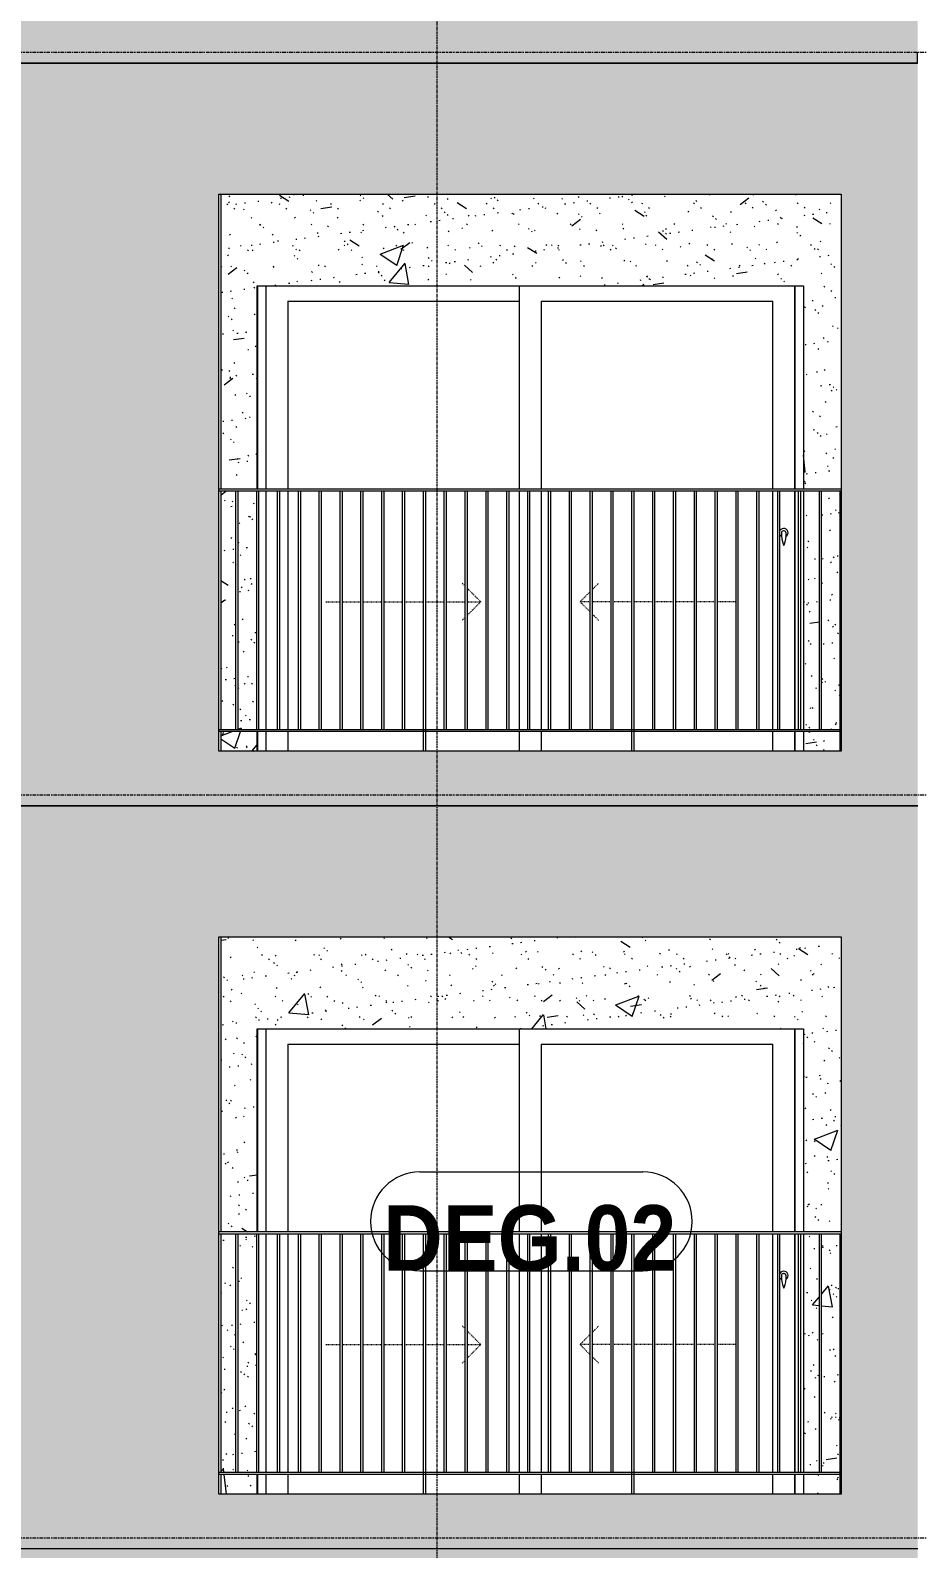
# Model space of a CAD drawing. Header units: millimetres. Extents: x 9199 to 175431, y -4466 to 35300.
# Drawn here: x 140039 to 144101, y 8950 to 15900 of the extents above; entities that cross this region are included whole.
import ezdxf

# ---------------------------------------------------------------- set-up
doc = ezdxf.new("R2010")
doc.units = ezdxf.units.MM
for name, pattern in [('Centre', [31.75, 6.35, -4.7625, 15.875, -4.7625]), ('Dash', [6, 3, -3]), ('Grid Line', [22.225, 12.7, -3.175, 3.175, -3.175])]:
    doc.linetypes.add(name, pattern=pattern)
for name, color, linetype, lineweight in [('0-2', 250, 'Continuous', 5), ('A-DOOR', 31, 'Continuous', 9), ('A-DOOR-FRAM', 31, 'Continuous', 9), ('A-DOOR-HDLN', 31, 'Dash', 18), ('A-DOOR-IDEN', 31, 'Continuous', 9), ('A-FLOR-HRAL', 11, 'Continuous', 9), ('A-FLOR-LEVL-2', 51, 'Centre', 9), ('A-WALL', 113, 'Continuous', 9), ('A-WALL-PATT-1', 9, 'Continuous', 9), ('A-WALL-PATT-2', 111, 'Continuous', 5), ('I-WALL-1', 7, 'Continuous', 9), ('S-GRID-1', 1, 'Grid Line', 9)]:
    doc.layers.add(name, color=color, linetype=linetype, lineweight=lineweight)
doc.styles.add('Arial_B_2', font='arialbd.ttf', dxfattribs={"width": 0.9, "height": 300})
pattern_1 = [(50, (-51555.6, 1200), (1093.104, -95.634), [114.3, -1257.3]), (355, (-51555.6, 1200), (-211.46, 1146.34), [91.44, -1005.84]), (100.451, (-51464.5, 1192), (881.656, 1050.7), [97.14, -1068.54]), (46.184, (-51555.6, 1504.8), (1626.475, -252.26), [171.45, -1885.95]), (96.636, (-51420, 1483.8), (1424.42, 1484.57), [145.71, -1602.81]), (351.184, (-51555.6, 1504.8), (1424.43, 1484.55), [137.16, -1508.76]), (21, (-51403.2, 1428.6), (909.686, -613.59), [114.3, -1257.3]), (326, (-51403.2, 1428.6), (370.81, 1105.13), [91.44, -1005.84]), (71.451, (-51327.4, 1377.5), (1280.503, 491.53), [97.14, -1068.54]), (37.5, (-51555.58, 1200), (18.531, 507.33), [50.292, -943.356, 50.292, -970.788, -1009.65]), (37.5, (-51555.58, 1200), (18.531, 507.33), [-2014.728, 50.292, -959.358]), (7.5, (-51555.6, 1200), (400.918, 601.084), [50.292, -531.876, 50.292, -920.496, -384.81]), (7.5, (-51555.6, 1200), (400.918, 601.084), [-1552.956, 50.292, -334.518]), (327.5, (-51895.43, 1200), (813.545, -34.374), [50.292, -330.708, 50.292, -1138.428, -1577.34]), (327.5, (-51895.43, 1200), (813.545, -34.374), [-1569.72, 50.292, -1527.048]), (317.5, (-52047.8, 1200), (888.775, 152.56), [50.292, -445.008, 50.292, -739.14, -1120.14]), (317.5, (-52047.8, 1200), (888.775, 152.56), [-1284.73, 50.29, -1069.85])]
pattern_2 = [(37.5, (-51555.58, 1200), (-4.7995, 146.8239), [5.029, -110.795, 5.029, -124.511, -123.825]), (37.5, (-51555.58, 1200), (-4.7995, 146.8239), [-245.364, 5.029, -118.796]), (7.5, (-51555.58, 1200), (134.8574, 215.0472), [5.029, -57.455, 5.029, -99.365, -40.005]), (7.5, (-51555.58, 1200), (134.8574, 215.0472), [-166.878, 5.029, -34.976]), (327.5, (-51649.3, 1200), (237.29776, 0.4316), [5.029, -33.071, 5.029, -132.131, -179.07]), (327.5, (-51649.3, 1200), (237.29776, 0.4316), [-175.26, 5.029, -174.041]), (317.5, (-51649.3, 1200), (229.067, 66.8792), [5.029, -14.021, 5.029, -84.887, -102.87]), (317.5, (-51649.3, 1200), (229.067, 66.8792), [-108.966, 5.029, -97.841])]

# ---------------------------------------------------------------- blocks, each defined once
blk = doc.blocks.new('NCV_TKTC_TANG 3 - 4_rvt-3-TKCS_MẶT ĐỨNG HƯỚNG TÂY')
at = {"layer": 'A-WALL-PATT-1'}
h = blk.add_hatch(dxfattribs=at)
h.set_pattern_fill('FP_19', color=256, style=0, pattern_type=2)
h.set_pattern_definition(pattern_1)
h.paths.add_polyline_path([(-37560.7, 12600), (-37391.9, 12600), (-37391.9, 12690), (-37560.7, 12690)])
h.paths.add_polyline_path([(-40226.9, 12600), (-40060.7, 12600), (-40060.7, 12690), (-40226.9, 12690), (-40226.9, 12611.6)])
h.paths.add_polyline_path([(-40226.9, 12700), (-40158.3, 12700), (-40158.3, 13790), (-40226.9, 13790), (-40226.9, 13292.3)])
h.paths.add_polyline_path([(-37477.3, 12700), (-37391.9, 12700), (-37391.9, 13790), (-37477.3, 13790), (-37477.3, 13292.3)])
h.paths.add_polyline_path([(-40148.3, 12700), (-40062.9, 12700), (-40062.9, 13790), (-40148.3, 13790), (-40148.3, 12707.2)])
h.paths.add_polyline_path([(-37560.7, 12700), (-37487.3, 12700), (-37487.3, 13790), (-37560.7, 13790), (-37560.7, 12724.2)])
h.paths.add_polyline_path([(-40060.7, 13800), (-40060.7, 14730), (-37560.7, 14730), (-37560.7, 13800), (-37386.9, 13800), (-37386.9, 15150), (-40226.9, 15150), (-40226.9, 13800), (-40128.5, 13800)])
h = blk.add_hatch(dxfattribs=at)
h.set_pattern_fill('FP_20', color=256, style=0, pattern_type=2)
h.set_pattern_definition(pattern_2)
h.paths.add_polyline_path([(-37560.7, 12600), (-37391.9, 12600), (-37391.9, 12690), (-37560.7, 12690)])
h.paths.add_polyline_path([(-40226.9, 12600), (-40060.7, 12600), (-40060.7, 12690), (-40226.9, 12690), (-40226.9, 12611.6)])
h.paths.add_polyline_path([(-40226.9, 12700), (-40158.3, 12700), (-40158.3, 13790), (-40226.9, 13790), (-40226.9, 13292.3)])
h.paths.add_polyline_path([(-37477.3, 12700), (-37391.9, 12700), (-37391.9, 13790), (-37477.3, 13790), (-37477.3, 13292.3)])
h.paths.add_polyline_path([(-40148.3, 12700), (-40062.9, 12700), (-40062.9, 13790), (-40148.3, 13790), (-40148.3, 12707.2)])
h.paths.add_polyline_path([(-37560.7, 12700), (-37487.3, 12700), (-37487.3, 13790), (-37560.7, 13790), (-37560.7, 12724.2)])
h.paths.add_polyline_path([(-40060.7, 13800), (-40060.7, 14730), (-37560.7, 14730), (-37560.7, 13800), (-37386.9, 13800), (-37386.9, 15150), (-40226.9, 15150), (-40226.9, 13800), (-40128.5, 13800)])
at = {"layer": 'I-WALL-1'}
for p, q in [((-40226.9, 15150), (-40226.9, 13800)), ((-40060.7, 13800), (-40060.7, 14730)), ((-40060.7, 14730), (-37560.7, 14730)), ((-37560.7, 14730), (-37560.7, 13800)), ((-40226.9, 13790), (-40226.9, 12700)), ((-37560.7, 13790), (-37560.7, 12700)), ((-40226.9, 12690), (-40226.9, 12600)), ((-40060.7, 12600), (-40060.7, 12690)), ((-37560.7, 12690), (-37560.7, 12600))]:
    blk.add_line(p, q, dxfattribs=at)
blk = doc.blocks.new('NCV_TKTC_TANG 3 - 4_rvt-4-TKCS_MẶT ĐỨNG HƯỚNG TÂY')
at = {"layer": 'A-WALL-PATT-1'}
h = blk.add_hatch(dxfattribs=at)
h.set_pattern_fill('FP_19', color=256, style=0, pattern_type=2)
h.set_pattern_definition(pattern_1)
h.paths.add_polyline_path([(-37560.7, 9200), (-37391.9, 9200), (-37391.9, 9290), (-37560.7, 9290)])
h.paths.add_polyline_path([(-40060.7, 9200), (-40060.7, 9290), (-40226.9, 9290), (-40226.9, 9200), (-40216, 9200)])
h.paths.add_polyline_path([(-40226.9, 9300), (-40158.3, 9300), (-40158.3, 10390), (-40226.9, 10390), (-40226.9, 10004.4)])
h.paths.add_polyline_path([(-37477.3, 9300), (-37391.9, 9300), (-37391.9, 10390), (-37477.3, 10390), (-37477.3, 10004.4)])
h.paths.add_polyline_path([(-37560.7, 9300), (-37487.3, 9300), (-37487.3, 10390), (-37560.7, 10390), (-37560.7, 9324.2)])
h.paths.add_polyline_path([(-40148.3, 9300), (-40062.9, 9300), (-40062.9, 10390), (-40148.3, 10390), (-40148.3, 9307.2)])
h.paths.add_polyline_path([(-40060.7, 10400), (-40060.7, 11330), (-37560.7, 11330), (-37560.7, 10400), (-37386.9, 10400), (-37386.9, 11750), (-40226.9, 11750), (-40226.9, 10400), (-40128.5, 10400)])
h = blk.add_hatch(dxfattribs=at)
h.set_pattern_fill('FP_20', color=256, style=0, pattern_type=2)
h.set_pattern_definition(pattern_2)
h.paths.add_polyline_path([(-37560.7, 9200), (-37391.9, 9200), (-37391.9, 9290), (-37560.7, 9290)])
h.paths.add_polyline_path([(-40060.7, 9200), (-40060.7, 9290), (-40226.9, 9290), (-40226.9, 9200), (-40216, 9200)])
h.paths.add_polyline_path([(-40226.9, 9300), (-40158.3, 9300), (-40158.3, 10390), (-40226.9, 10390), (-40226.9, 10004.4)])
h.paths.add_polyline_path([(-37477.3, 9300), (-37391.9, 9300), (-37391.9, 10390), (-37477.3, 10390), (-37477.3, 10004.4)])
h.paths.add_polyline_path([(-37560.7, 9300), (-37487.3, 9300), (-37487.3, 10390), (-37560.7, 10390), (-37560.7, 9324.2)])
h.paths.add_polyline_path([(-40148.3, 9300), (-40062.9, 9300), (-40062.9, 10390), (-40148.3, 10390), (-40148.3, 9307.2)])
h.paths.add_polyline_path([(-40060.7, 10400), (-40060.7, 11330), (-37560.7, 11330), (-37560.7, 10400), (-37386.9, 10400), (-37386.9, 11750), (-40226.9, 11750), (-40226.9, 10400), (-40128.5, 10400)])
at = {"layer": 'I-WALL-1'}
for p, q in [((-40226.9, 11750), (-40226.9, 10400)), ((-40060.7, 10400), (-40060.7, 11330)), ((-40060.7, 11330), (-37560.7, 11330)), ((-37560.7, 11330), (-37560.7, 10400)), ((-40226.9, 10390), (-40226.9, 9300)), ((-37560.7, 10390), (-37560.7, 9300)), ((-40226.9, 9290), (-40226.9, 9200)), ((-40060.7, 9200), (-40060.7, 9290)), ((-37560.7, 9290), (-37560.7, 9200))]:
    blk.add_line(p, q, dxfattribs=at)
blk = doc.blocks.new('Railing - 10mm-1251313-TKCS_MẶT ĐỨNG HƯỚNG TÂY')
at = {"layer": 'A-FLOR-HRAL'}
for p, q in [((-70214.4, 2500), (-70214.4, 3590)), ((-70204.4, 2500), (-70204.4, 3590))]:
    blk.add_line(p, q, dxfattribs=at)
blk = doc.blocks.new('Railing - 50 x 10mm-V205-TKCS_MẶT ĐỨNG HƯỚNG TÂY')
at = {"layer": 'A-FLOR-HRAL'}
for p, q in [((-71091.4, 5800), (-71091.4, 6990)), ((-71081.4, 6990), (-71091.4, 6990)), ((-71081.4, 5800), (-71081.4, 6990))]:
    blk.add_line(p, q, dxfattribs=at)
blk = doc.blocks.new('Railing - 50 x 10mm-V206-TKCS_MẶT ĐỨNG HƯỚNG TÂY')
at = {"layer": 'A-FLOR-HRAL'}
for p in [(-70116.9, 5800), (-70111.9, 6990)]:
    blk.add_line(p, (-70116.9, 6990), dxfattribs=at)
blk = doc.blocks.new('Railing - Railing-3235396-TKCS_MẶT ĐỨNG HƯỚNG TÂY')
at = {"layer": 'A-FLOR-HRAL'}
for p, q in [((-40236.5, 9300), (-37386.9, 9300)), ((-37386.9, 9290), (-40236.5, 9290))]:
    blk.add_line(p, q, dxfattribs=at)
for name, p in [('Railing - 10mm-1251313-TKCS_MẶT ĐỨNG HƯỚNG TÂY', (30056.1, 6800)), ('Railing - 10mm-1251313-TKCS_MẶT ĐỨNG HƯỚNG TÂY', (30151.5, 6800)), ('Railing - 10mm-1251313-TKCS_MẶT ĐỨNG HƯỚNG TÂY', (30246.9, 6800)), ('Railing - 10mm-1251313-TKCS_MẶT ĐỨNG HƯỚNG TÂY', (30342.3, 6800)), ('Railing - 10mm-1251313-TKCS_MẶT ĐỨNG HƯỚNG TÂY', (30437.7, 6800)), ('Railing - 10mm-1251313-TKCS_MẶT ĐỨNG HƯỚNG TÂY', (30533.1, 6800)), ('Railing - 10mm-1251313-TKCS_MẶT ĐỨNG HƯỚNG TÂY', (30628.5, 6800)), ('Railing - 10mm-1251313-TKCS_MẶT ĐỨNG HƯỚNG TÂY', (30723.9, 6800)), ('Railing - 10mm-1251313-TKCS_MẶT ĐỨNG HƯỚNG TÂY', (30819.2, 6800)), ('Railing - 50 x 10mm-V205-TKCS_MẶT ĐỨNG HƯỚNG TÂY', (31791.6, 3400)), ('Railing - 10mm-1251313-TKCS_MẶT ĐỨNG HƯỚNG TÂY', (31010, 6800)), ('Railing - 10mm-1251313-TKCS_MẶT ĐỨNG HƯỚNG TÂY', (31105.4, 6800)), ('Railing - 10mm-1251313-TKCS_MẶT ĐỨNG HƯỚNG TÂY', (31200.8, 6800)), ('Railing - 10mm-1251313-TKCS_MẶT ĐỨNG HƯỚNG TÂY', (31296.2, 6800)), ('Railing - 10mm-1251313-TKCS_MẶT ĐỨNG HƯỚNG TÂY', (31391.6, 6800)), ('Railing - 10mm-1251313-TKCS_MẶT ĐỨNG HƯỚNG TÂY', (31487, 6800)), ('Railing - 10mm-1251313-TKCS_MẶT ĐỨNG HƯỚNG TÂY', (31582.4, 6800)), ('Railing - 10mm-1251313-TKCS_MẶT ĐỨNG HƯỚNG TÂY', (31677.8, 6800)), ('Railing - 10mm-1251313-TKCS_MẶT ĐỨNG HƯỚNG TÂY', (31773.2, 6800)), ('Railing - 50 x 10mm-V205-TKCS_MẶT ĐỨNG HƯỚNG TÂY', (32745.6, 3400)), ('Railing - 10mm-1251313-TKCS_MẶT ĐỨNG HƯỚNG TÂY', (31963.9, 6800)), ('Railing - 10mm-1251313-TKCS_MẶT ĐỨNG HƯỚNG TÂY', (32059.3, 6800)), ('Railing - 10mm-1251313-TKCS_MẶT ĐỨNG HƯỚNG TÂY', (32154.7, 6800)), ('Railing - 10mm-1251313-TKCS_MẶT ĐỨNG HƯỚNG TÂY', (32250.1, 6800)), ('Railing - 10mm-1251313-TKCS_MẶT ĐỨNG HƯỚNG TÂY', (32345.5, 6800)), ('Railing - 10mm-1251313-TKCS_MẶT ĐỨNG HƯỚNG TÂY', (32440.9, 6800)), ('Railing - 10mm-1251313-TKCS_MẶT ĐỨNG HƯỚNG TÂY', (32536.3, 6800)), ('Railing - 10mm-1251313-TKCS_MẶT ĐỨNG HƯỚNG TÂY', (32631.7, 6800)), ('Railing - 10mm-1251313-TKCS_MẶT ĐỨNG HƯỚNG TÂY', (32727.1, 6800)), ('Railing - 50 x 10mm-V206-TKCS_MẶT ĐỨNG HƯỚNG TÂY', (32725, 3400))]:
    blk.add_blockref(name, p)
blk = doc.blocks.new('Top Rail Type - Top Rail_Internal_-3235399-TKCS_MẶT ĐỨNG HƯỚNG TÂY')
at = {"layer": 'A-FLOR-HRAL'}
for p, q in [((-37386.9, 10400), (-40236.5, 10400)), ((-37386.9, 10390), (-40236.5, 10390))]:
    blk.add_line(p, q, dxfattribs=at)
blk = doc.blocks.new('DEG_02-DEG_03 - DEG_02-2500x2400mm-CỬA ĐI 02 CÁNH TRƯỢT-V222-TKCS_MẶT ĐỨNG HƯỚNG TÂY')
at = {"layer": 'A-DOOR'}
for p, q in [((-38860.3, 10400), (-38860.3, 11330)), ((-37600.3, 11330), (-37600.3, 10400)), ((-39920.3, 11260), (-39920.3, 10400)), ((-39920.3, 11260), (-38860.3, 11260)), ((-38760.3, 11260), (-38760.3, 10400)), ((-38760.3, 11260), (-37700.3, 11260)), ((-37700.3, 10400), (-37700.3, 11260)), ((-39920.3, 10390), (-39920.3, 9300)), ((-38860.3, 9300), (-38860.3, 10390)), ((-38760.3, 10390), (-38760.3, 9300)), ((-37700.3, 9300), (-37700.3, 10390)), ((-37600.3, 10390), (-37600.3, 9300)), ((-39920.3, 9290), (-39920.3, 9200)), ((-38860.3, 9200), (-38860.3, 9290)), ((-38760.3, 9290), (-38760.3, 9200)), ((-37700.3, 9200), (-37700.3, 9290)), ((-37600.3, 9290), (-37600.3, 9200))]:
    blk.add_line(p, q, dxfattribs=at)
at = {"layer": 'A-DOOR', "flags": 128}
blk.add_lwpolyline([(-37648.8, 10208.7), (-37648.8, 10208.7), (-37648.8, 10208.7), (-37648.8, 10208.7), (-37648.8, 10208.7), (-37648.9, 10208.7), (-37648.9, 10208.7), (-37648.9, 10208.7), (-37648.9, 10208.7), (-37648.9, 10208.7), (-37649, 10208.7), (-37649, 10208.7), (-37649, 10208.7), (-37649, 10208.7), (-37649.1, 10208.7), (-37649.1, 10208.7), (-37649.1, 10208.7), (-37649.2, 10208.7), (-37649.2, 10208.7), (-37649.3, 10208.7), (-37649.3, 10208.7), (-37649.4, 10208.7), (-37649.4, 10208.7), (-37649.5, 10208.7), (-37649.5, 10208.7), (-37649.6, 10208.7), (-37649.6, 10208.7), (-37649.7, 10208.7), (-37649.7, 10208.7), (-37649.8, 10208.7), (-37649.8, 10208.7), (-37649.9, 10208.7), (-37649.9, 10208.7), (-37650, 10208.7), (-37650.1, 10208.7), (-37650.1, 10208.7), (-37650.2, 10208.7), (-37650.2, 10208.7), (-37650.3, 10208.7), (-37650.4, 10208.7), (-37650.4, 10208.7), (-37650.5, 10208.7), (-37650.5, 10208.7), (-37650.6, 10208.7), (-37650.7, 10208.7), (-37650.7, 10208.7), (-37650.8, 10208.7), (-37650.8, 10208.7), (-37650.9, 10208.7), (-37650.9, 10208.7), (-37651, 10208.7), (-37651, 10208.7), (-37651.1, 10208.7), (-37651.1, 10208.7), (-37651.2, 10208.7), (-37651.2, 10208.7), (-37651.3, 10208.7), (-37651.3, 10208.7), (-37651.4, 10208.7), (-37651.4, 10208.7), (-37651.5, 10208.7), (-37651.5, 10208.7), (-37651.5, 10208.7), (-37651.6, 10208.7), (-37651.6, 10208.7), (-37651.6, 10208.7), (-37651.7, 10208.7), (-37651.7, 10208.7), (-37651.7, 10208.7), (-37651.7, 10208.7), (-37651.7, 10208.7), (-37651.8, 10208.7), (-37651.8, 10208.7), (-37651.8, 10208.7), (-37651.8, 10208.7), (-37651.8, 10208.7), (-37651.8, 10208.7)], dxfattribs=at)
at = {"layer": 'A-DOOR'}
for centre, radius, start, end in [((-37650.3, 10200), 20, 0, 150), ((-37650.3, 10200), 20, 210, 240), ((-37651.8, 10199.2), 9.45, 90, 180), ((-37496.5, 10199.2), 164.8, 180, 199.13397), ((-37648.8, 10199.2), 9.45, 0, 90), ((-37804.1, 10199.2), 164.8, 340.86603, 0), ((-37650.3, 10200), 20, 300, 0), ((-37649.9, 10146), 2.34, 199.13397, 261.03098), ((-37650.7, 10146), 2.34, 278.96902, 340.86603)]:
    blk.add_arc(centre, radius, start, end, dxfattribs=at)
at = {"layer": 'A-DOOR-FRAM'}
for p, q in [((-40060.3, 11330), (-40060.3, 10400)), ((-40020.3, 10400), (-40020.3, 11330)), ((-37600.3, 10400), (-37600.3, 11330)), ((-40020.3, 9300), (-40020.3, 10390)), ((-37600.3, 9300), (-37600.3, 10390)), ((-40060.3, 9290), (-40060.3, 9200)), ((-40020.3, 9200), (-40020.3, 9290)), ((-37600.3, 9200), (-37600.3, 9290))]:
    blk.add_line(p, q, dxfattribs=at)
at = {"layer": 'A-DOOR-HDLN'}
for p, q in [((-39109, 9955.6), (-39122.4, 9969.1)), ((-39037.6, 9884.2), (-39099, 9945.6)), ((-38526.6, 9940.7), (-38498.2, 9969.1)), ((-39747.6, 9884.2), (-39681.3, 9884.2)), ((-39671.3, 9884.2), (-39585.9, 9884.2)), ((-39575.9, 9884.2), (-39491, 9884.2)), ((-39480.5, 9884.2), (-39395.1, 9884.2)), ((-39385.1, 9884.2), (-39299.7, 9884.2)), ((-39289.7, 9884.2), (-39204.4, 9884.2)), ((-39194.4, 9884.2), (-39109, 9884.2)), ((-39037.6, 9884.2), (-39099, 9822.8)), ((-39099, 9884.2), (-39037.6, 9884.2)), ((-38583.1, 9884.2), (-38536.6, 9930.7)), ((-38583.1, 9884.2), (-38536.6, 9837.8)), ((-38536.6, 9884.2), (-38583.1, 9884.2)), ((-38441.2, 9884.2), (-38526.6, 9884.2)), ((-38345.8, 9884.2), (-38431.2, 9884.2)), ((-38250.5, 9884.2), (-38335.8, 9884.2)), ((-38155.1, 9884.2), (-38240.5, 9884.2)), ((-38059.7, 9884.2), (-38145.1, 9884.2)), ((-37964.3, 9884.2), (-38049.7, 9884.2)), ((-37873.1, 9884.2), (-37954.3, 9884.2)), ((-39109, 9812.8), (-39122.4, 9799.4)), ((-38526.6, 9827.8), (-38498.2, 9799.4))]:
    blk.add_line(p, q, dxfattribs=at)
blk = doc.blocks.new('Railing - Railing-3817744-TKCS_MẶT ĐỨNG HƯỚNG TÂY')
at = {"layer": 'A-FLOR-HRAL'}
for p, q in [((-40236.5, 12700), (-37386.9, 12700)), ((-37386.9, 12690), (-40236.5, 12690))]:
    blk.add_line(p, q, dxfattribs=at)
for name, p in [('Railing - 10mm-1251313-TKCS_MẶT ĐỨNG HƯỚNG TÂY', (30056.1, 10200)), ('Railing - 10mm-1251313-TKCS_MẶT ĐỨNG HƯỚNG TÂY', (30151.5, 10200)), ('Railing - 10mm-1251313-TKCS_MẶT ĐỨNG HƯỚNG TÂY', (30246.9, 10200)), ('Railing - 10mm-1251313-TKCS_MẶT ĐỨNG HƯỚNG TÂY', (30342.3, 10200)), ('Railing - 10mm-1251313-TKCS_MẶT ĐỨNG HƯỚNG TÂY', (30437.7, 10200)), ('Railing - 10mm-1251313-TKCS_MẶT ĐỨNG HƯỚNG TÂY', (30533.1, 10200)), ('Railing - 10mm-1251313-TKCS_MẶT ĐỨNG HƯỚNG TÂY', (30628.5, 10200)), ('Railing - 10mm-1251313-TKCS_MẶT ĐỨNG HƯỚNG TÂY', (30723.9, 10200)), ('Railing - 10mm-1251313-TKCS_MẶT ĐỨNG HƯỚNG TÂY', (30819.2, 10200)), ('Railing - 50 x 10mm-V205-TKCS_MẶT ĐỨNG HƯỚNG TÂY', (31791.6, 6800)), ('Railing - 10mm-1251313-TKCS_MẶT ĐỨNG HƯỚNG TÂY', (31010, 10200)), ('Railing - 10mm-1251313-TKCS_MẶT ĐỨNG HƯỚNG TÂY', (31105.4, 10200)), ('Railing - 10mm-1251313-TKCS_MẶT ĐỨNG HƯỚNG TÂY', (31200.8, 10200)), ('Railing - 10mm-1251313-TKCS_MẶT ĐỨNG HƯỚNG TÂY', (31296.2, 10200)), ('Railing - 10mm-1251313-TKCS_MẶT ĐỨNG HƯỚNG TÂY', (31391.6, 10200)), ('Railing - 10mm-1251313-TKCS_MẶT ĐỨNG HƯỚNG TÂY', (31487, 10200)), ('Railing - 10mm-1251313-TKCS_MẶT ĐỨNG HƯỚNG TÂY', (31582.4, 10200)), ('Railing - 10mm-1251313-TKCS_MẶT ĐỨNG HƯỚNG TÂY', (31677.8, 10200)), ('Railing - 10mm-1251313-TKCS_MẶT ĐỨNG HƯỚNG TÂY', (31773.2, 10200)), ('Railing - 50 x 10mm-V205-TKCS_MẶT ĐỨNG HƯỚNG TÂY', (32745.6, 6800)), ('Railing - 10mm-1251313-TKCS_MẶT ĐỨNG HƯỚNG TÂY', (31963.9, 10200)), ('Railing - 10mm-1251313-TKCS_MẶT ĐỨNG HƯỚNG TÂY', (32059.3, 10200)), ('Railing - 10mm-1251313-TKCS_MẶT ĐỨNG HƯỚNG TÂY', (32154.7, 10200)), ('Railing - 10mm-1251313-TKCS_MẶT ĐỨNG HƯỚNG TÂY', (32250.1, 10200)), ('Railing - 10mm-1251313-TKCS_MẶT ĐỨNG HƯỚNG TÂY', (32345.5, 10200)), ('Railing - 10mm-1251313-TKCS_MẶT ĐỨNG HƯỚNG TÂY', (32440.9, 10200)), ('Railing - 10mm-1251313-TKCS_MẶT ĐỨNG HƯỚNG TÂY', (32536.3, 10200)), ('Railing - 10mm-1251313-TKCS_MẶT ĐỨNG HƯỚNG TÂY', (32631.7, 10200)), ('Railing - 10mm-1251313-TKCS_MẶT ĐỨNG HƯỚNG TÂY', (32727.1, 10200)), ('Railing - 50 x 10mm-V206-TKCS_MẶT ĐỨNG HƯỚNG TÂY', (32725, 6800))]:
    blk.add_blockref(name, p)
blk = doc.blocks.new('Top Rail Type - Top Rail_Internal_-3817747-TKCS_MẶT ĐỨNG HƯỚNG TÂY')
at = {"layer": 'A-FLOR-HRAL'}
for p, q in [((-37386.9, 13800), (-40236.5, 13800)), ((-37386.9, 13790), (-40236.5, 13790))]:
    blk.add_line(p, q, dxfattribs=at)
blk = doc.blocks.new('STN_Door Tag - STN_Door Tag-1788670-TKCS_MẶT ĐỨNG HƯỚNG TÂY')
at = {"layer": 'A-DOOR-IDEN'}
for p, q in [((-35037.4, 2034.3), (-34017.3, 2034.3)), ((-35037.4, 1581.5), (-34017.3, 1581.5))]:
    blk.add_line(p, q, dxfattribs=at)
for centre, start, end in [((-35037.4, 1807.9), 90, 270), ((-34017.3, 1807.9), 270, 90)]:
    blk.add_arc(centre, 226.4, start, end, dxfattribs=at)

msp = doc.modelspace()

# ---------------------------------------------------------------- hatches: boundary and pattern name
at = {"layer": 'A-WALL-PATT-2'}
h = msp.add_hatch(color=256, dxfattribs=at)
h.paths.add_polyline_path([(138472.6, 15750), (140695.8, 15750), (140695.8, 19150), (137601.2, 19150), (137601.2, 18550), (137591.2, 18550), (137591.2, 15750)])
h.paths.add_polyline_path([(138300.8, 16800), (138300.8, 18200), (139700.8, 18200), (139700.8, 16800), (138341.7, 16800)])
h = msp.add_hatch(color=256, dxfattribs=at)
h.paths.add_polyline_path([(140695.8, 15750), (144100.8, 15750), (144100.8, 19150), (140695.8, 19150), (140695.8, 16580.3)])
h.paths.add_polyline_path([(141647.1, 16000), (140901.7, 16000), (140901.7, 18550), (143751.2, 18550), (143751.2, 16000), (142705.3, 16000)])
h = msp.add_hatch(color=256, dxfattribs=at)
h.paths.add_polyline_path([(137591.2, 12350), (140695.8, 12350), (140695.8, 15750), (137591.2, 15750), (137591.2, 13292.3)])
h.paths.add_polyline_path([(139700.8, 13400), (138300.8, 13400), (138300.8, 14800), (139700.8, 14800), (139700.8, 13419.1)])
h = msp.add_hatch(color=256, dxfattribs=at)
h.paths.add_polyline_path([(140695.8, 12350), (144101.2, 12350), (144101.2, 15750), (140695.8, 15750), (140695.8, 13292.3)])
h.paths.add_polyline_path([(142705.3, 12600), (140901.7, 12600), (140901.7, 15150), (143751.2, 15150), (143751.2, 12600)])
h = msp.add_hatch(color=256, dxfattribs=at)
h.paths.add_polyline_path([(139659.9, 8950), (140695.8, 8950), (140695.8, 12350), (137591.2, 12350), (137591.2, 8950), (138472.6, 8950)])
h.paths.add_polyline_path([(138472.6, 10000), (138300.8, 10000), (138300.8, 11400), (139700.8, 11400), (139700.8, 10000), (139659.9, 10000)])
h = msp.add_hatch(color=256, dxfattribs=at)
h.paths.add_polyline_path([(140695.8, 8950), (144101.2, 8950), (144101.2, 12350), (140695.8, 12350), (140695.8, 10004.4)])
h.paths.add_polyline_path([(140901.7, 9200), (140901.7, 11750), (143751.2, 11750), (143751.2, 9200), (141647.1, 9200)])
h = msp.add_hatch(color=256, dxfattribs=at)
h.paths.add_polyline_path([(138472.6, 5550), (140695.8, 5550), (140695.8, 8950), (137591.2, 8950), (137591.2, 5550)])
h.paths.add_polyline_path([(139659.9, 6600), (138300.8, 6600), (138300.8, 8000), (139700.8, 8000), (139700.8, 6600)])
h = msp.add_hatch(color=256, dxfattribs=at)
h.paths.add_polyline_path([(142705.3, 5550), (144101.2, 5550), (144101.2, 8950), (140695.8, 8950), (140695.8, 5550), (141647.1, 5550)])
h.paths.add_polyline_path([(142705.3, 5800), (140901.7, 5800), (140901.7, 8350), (143751.2, 8350), (143751.2, 5800)])

# ---------------------------------------------------------------- linework, layer by layer
at = {"layer": 'A-FLOR-LEVL-2'}
for p, q in [((96540.4, 15800), (171939.1, 15800)), ((96540.4, 12400), (171939.1, 12400)), ((96540.4, 9000), (171939.1, 9000))]:
    msp.add_line(p, q, dxfattribs=at)
at = {"layer": 'A-WALL'}
for p, q in [((144100.8, 15750), (144100.8, 15800)), ((144101.2, 15750), (137591.2, 15750)), ((137601.2, 15750), (144100.8, 15750)), ((140901.7, 15150), (143751.2, 15150)), ((140901.7, 12600), (140901.7, 15150)), ((143751.2, 15150), (143751.2, 12600)), ((143751.2, 12600), (140901.7, 12600)), ((144101.2, 12350), (137591.2, 12350)), ((137591.2, 12350), (144101.2, 12350)), ((140901.7, 11750), (143751.2, 11750)), ((140901.7, 9200), (140901.7, 11750)), ((143751.2, 11750), (143751.2, 9200)), ((143751.2, 9200), (140901.7, 9200)), ((137591.2, 8950), (144101.2, 8950))]:
    msp.add_line(p, q, dxfattribs=at)
at = {"layer": 'S-GRID-1'}
msp.add_line((141901.2, 634.2), (141901.2, 30542.5), dxfattribs=at)

# ---------------------------------------------------------------- block references
at = {"layer": '0-2'}
for name in ['NCV_TKTC_TANG 3 - 4_rvt-3-TKCS_MẶT ĐỨNG HƯỚNG TÂY', 'NCV_TKTC_TANG 3 - 4_rvt-4-TKCS_MẶT ĐỨNG HƯỚNG TÂY']:
    msp.add_blockref(name, (181138.2, 0), dxfattribs=at)
at = {"layer": 'A-DOOR'}
for p in [(181138.2, 3400), (181138.2, 0)]:
    msp.add_blockref('DEG_02-DEG_03 - DEG_02-2500x2400mm-CỬA ĐI 02 CÁNH TRƯỢT-V222-TKCS_MẶT ĐỨNG HƯỚNG TÂY', p, dxfattribs=at)
at = {"layer": 'A-DOOR-IDEN'}
msp.add_blockref('STN_Door Tag - STN_Door Tag-1788670-TKCS_MẶT ĐỨNG HƯỚNG TÂY', (176859.8, 8639.9), dxfattribs=at)
at = {"layer": 'A-FLOR-HRAL'}
for name in ['Top Rail Type - Top Rail_Internal_-3817747-TKCS_MẶT ĐỨNG HƯỚNG TÂY', 'Railing - Railing-3817744-TKCS_MẶT ĐỨNG HƯỚNG TÂY', 'Top Rail Type - Top Rail_Internal_-3235399-TKCS_MẶT ĐỨNG HƯỚNG TÂY', 'Railing - Railing-3235396-TKCS_MẶT ĐỨNG HƯỚNG TÂY']:
    msp.add_blockref(name, (181138.2, 0), dxfattribs=at)

# ---------------------------------------------------------------- texts
at = {"layer": 'A-DOOR-IDEN', "insert": (142324.8, 10370), "char_height": 300, "width": 1375.65, "attachment_point": 5, "line_spacing_factor": 0.936439, "style": 'Arial_B_2'}
msp.add_mtext('\\pt6.75,13.5,20.25,27,33.75,40.5,47.25,54,60.75,67.5,74.25,81,87.75,94.5,101.25,108,114.75,121.5,128.25,135,141.75,148.5,155.25,162,168.75,175.5,182.25,189,195.75,202.5,209.25,216;DEG.02', dxfattribs=at)

doc.saveas('drawing.dxf')
